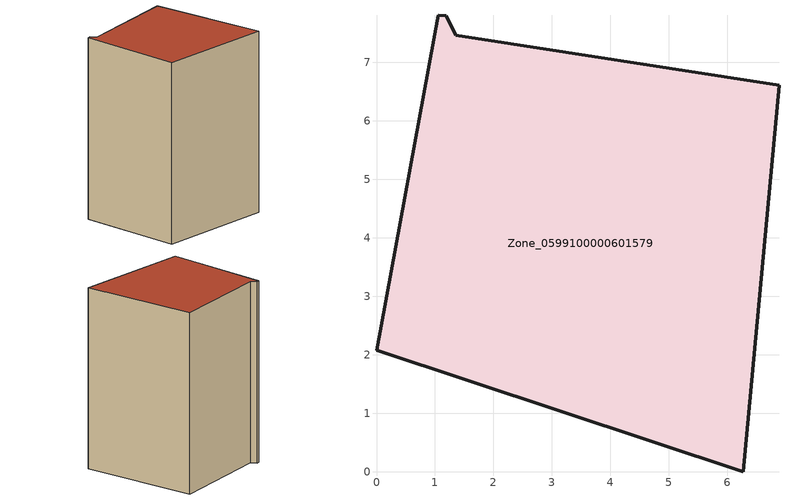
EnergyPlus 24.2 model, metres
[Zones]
Zone_0599100000601579
 floor ground (C_G): 0,2.08 1.05,7.81 1.19,7.8 1.35,7.47 6.88,6.61 6.27,0 z2.33
 wall outside (C_F): 1.05,7.81 0,2.08 6.27,0 6.88,6.61 1.35,7.47 1.19,7.8 1.05,7.81 z2.33:13.1
 roof outside (C_R): 6.88,6.61 1.35,7.47 1.19,7.8 1.05,7.81 0,2.08 6.27,0 z13.1
[BUILDING]
Pand.0599100000601579: North Axis=0; Terrain=City; Loads Convergence Tolerance Value=0.04; Temperature Convergence Tolerance Value=0.4; Solar Distribution=FullExterior; Maximum Number of Warmup Days=25; Minimum Number of Warmup Days=1
[Site:Location]
Rotterdam.The.Hague.AP_ZH_NLD Design_Conditions: Latitude=51.96; Longitude=4.45; Time Zone=1; Elevation=-4.5
[SITE:GROUNDTEMPERATURE:BUILDINGSURFACE]
18, 18, 18, 18, 18, 18, 18, 18, 18, 18, 18, 18
[MATERIAL] Thermal Absorptance=0.9; Solar Absorptance=0.7; Visible Absorptance=0.7
Name | Roughness | Thickness | Conductivity | Density | Specific Heat
G.TI.1946 | MediumSmooth | 0.15 | 1 | 540 | 1210
F.TI.1946 | Rough | 0.3 | 0.857143 | 1920 | 840
R.TI.1946 | MediumRough | 0.2 | 0.1 | 1500 | 1000
[CONSTRUCTION]
C_G: G.TI.1946
C_F: F.TI.1946
C_R: R.TI.1946
[ZONE]
Zone_0599100000601579: Type=1; Multiplier=1; Ceiling Height=Autocalculate; Volume=Autocalculate; Floor Area=autocalculate; Part of Total Floor Area=Yes
[ZONEINFILTRATION:DESIGNFLOWRATE]
Infil_Zone_0599100000601579: Zone or ZoneList or Space or SpaceList=Zone_0599100000601579; Schedule=AlwaysOn; Design Flow Rate Calculation Method=Flow/Area; Flow Rate per Floor Area=0.003; Constant Term Coefficient=1; Temperature Term Coefficient=0; Velocity Term Coefficient=0; Velocity Squared Term Coefficient=0
[HVACTEMPLATE:ZONE:IDEALLOADSAIRSYSTEM]
Zone_0599100000601579: Maximum Heating Supply Air Temperature=50; Minimum Cooling Supply Air Temperature=13; Maximum Heating Supply Air Humidity Ratio=0.0156; Minimum Cooling Supply Air Humidity Ratio=0.0077; Heating Limit=NoLimit; Cooling Limit=NoLimit; Dehumidification Control Type=ConstantSensibleHeatRatio; Cooling Sensible Heat Ratio=0.7; Dehumidification Setpoint=60; Humidification Control Type=None; Humidification Setpoint=30; Outdoor Air Method=None; Outdoor Air Flow Rate per Person=0.00944; Outdoor Air Flow Rate per Zone Floor Area=0; Outdoor Air Flow Rate per Zone=0; Demand Controlled Ventilation Type=None; Outdoor Air Economizer Type=NoEconomizer; Heat Recovery Type=None; Sensible Heat Recovery Effectiveness=0.7; Latent Heat Recovery Effectiveness=0.65
[ZONECONTROL:THERMOSTAT]
ThermostatControl_Zone_0599100000601579: Zone or ZoneList=Zone_0599100000601579; Control Type Schedule=DualSetpointControlType; Control 1=Thermostat_Zone_0599100000601579; Temperature Difference Between Cutout And Setpoint=0
[THERMOSTATSETPOINT:DUALSETPOINT]
Thermostat_Zone_0599100000601579: Heating Setpoint Temperature Schedule=HeatingSetpoint_Zone_0599100000601579; Cooling Setpoint Temperature Schedule=CoolingSetpoint_Zone_0599100000601579
[SCHEDULE:COMPACT]
HeatingSetpoint_Zone_0599100000601579: Through: 12/31, For: AllDays, Until: 24:00, 21
CoolingSetpoint_Zone_0599100000601579: Through: 12/31, For: AllDays, Until: 24:00, 24
DualSetpointControlType: Through: 12/31, For: AllDays, Until: 24:00, 4
AlwaysOn: Through: 12/31, For: AllDays, Until: 24:00, 1
